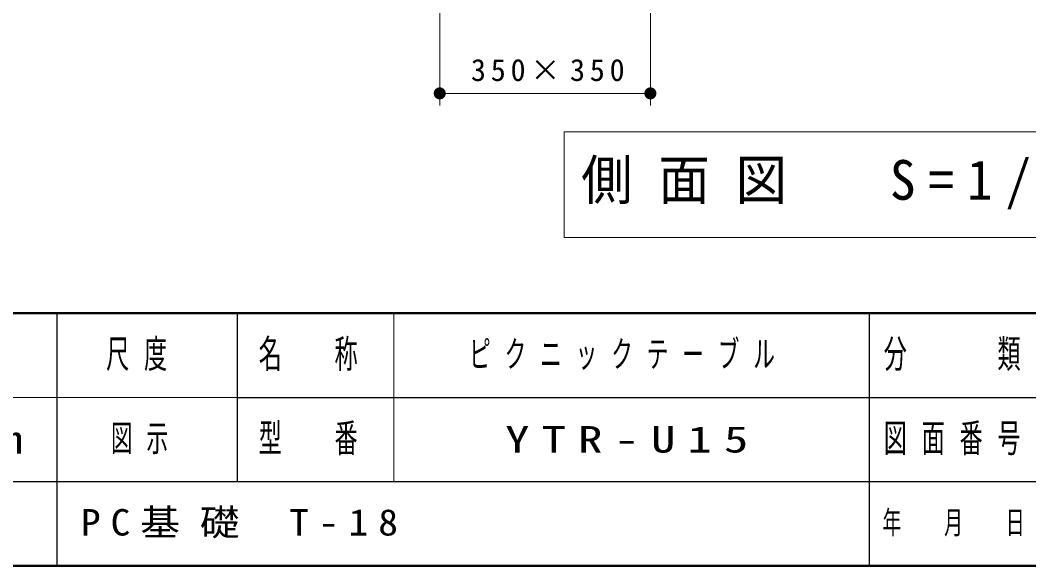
# Model space of a CAD drawing. Units: millimetres on the paper, scale 1:20. Extents: x -365 to 0, y -5 to 257.
# Drawn here: x -200.5 to -116.7, y 0 to 45.4 of the extents above; entities that cross this region are included whole.
import ezdxf

# ---------------------------------------------------------------- set-up
doc = ezdxf.new("R2010")
doc.units = ezdxf.units.MM
doc.layers.add('1_20', color=7, linetype='Continuous', lineweight=25)
doc.layers.add('LY_3', color=7, linetype='Continuous', lineweight=13)
doc.layers.add('LY_4', color=7, linetype='Continuous')
doc.styles.add('ＭＳ ゴシック', font='')
doc.styles.get('ＭＳ ゴシック').set_extended_font_data('MS Gothic')

# ---------------------------------------------------------------- blocks, each defined once
blk = doc.blocks.new('filled_dot')
at = {"color": 0, "linetype": 'Continuous', "lineweight": -2, "const_width": 1.25}
blk.add_lwpolyline([(-0.625, 0, 1), (0.625, 0, 1)], format="xyb", close=True, dxfattribs=at)

msp = doc.modelspace()

# ---------------------------------------------------------------- linework, layer by layer
at = {"layer": '1_20', "lineweight": 13}
for p, q in [((-165.684, 55.278), (-165.684, 38.278)), ((-148.184, 55.278), (-148.184, 38.278)), ((-148.184, 39.278), (-165.684, 39.278)), ((-155.334, 36.086), (-155.334, 27.286)), ((-107.534, 36.086), (-155.334, 36.086)), ((-155.334, 27.286), (-107.534, 27.286))]:
    msp.add_line(p, q, dxfattribs=at)
at = {"layer": 'LY_3', "lineweight": 50}
for p, q in [((-365, 21), (0, 21)), ((-365, 0), (0, 0))]:
    msp.add_line(p, q, dxfattribs=at)
at = {"layer": 'LY_3', "color": 211, "lineweight": 25}
for p, q in [((-197.5, 21), (-197.5, 7)), ((-182.5, 21), (-182.5, 7)), ((-130, 21), (-130, 0)), ((-182.5, 14), (-70, 14)), ((-237.5, 7), (0, 7))]:
    msp.add_line(p, q, dxfattribs=at)
at = {"layer": 'LY_3'}
for p, q in [((-169.5, 21), (-169.5, 7)), ((-237.5, 14), (-182.5, 14))]:
    msp.add_line(p, q, dxfattribs=at)
at = {"layer": 'LY_3', "lineweight": 25}
msp.add_line((-197.5, 7), (-197.5, 0), dxfattribs=at)

# ---------------------------------------------------------------- block references
at = {"layer": '1_20', "lineweight": 13, "xscale": 0.4, "yscale": 0.4}
msp.add_blockref('filled_dot', (-165.684, 39.278), dxfattribs=at)
at = {"layer": '1_20', "lineweight": 13, "xscale": 0.4, "yscale": 0.4, "rotation": 180}
msp.add_blockref('filled_dot', (-148.184, 39.278), dxfattribs=at)

# ---------------------------------------------------------------- texts
at = {"layer": '1_20', "style": 'ＭＳ ゴシック'}
for s, insert, char_height, attachment_point in [('\\T1.32;350×350', (-156.509, 40.278), 1.833, 8), ('\\T1.5;\\W0.95;側面図\u3000S=1/20', (-153.934, 31.686), 3.299, 4)]:
    msp.add_mtext(s, dxfattribs=dict(at, insert=insert, char_height=char_height, attachment_point=attachment_point))
at = {"layer": 'LY_3', "color": 4, "attachment_point": 5, "style": 'ＭＳ ゴシック'}
for s, insert, char_height in [('\\T1.64;\\W0.6;尺度', (-190.25, 17.5), 2.346), ('\\T1.64;\\W0.6;名\u3000称', (-176, 17.5), 2.346), ('\\T1.64;\\W0.6;分\u3000\u3000類', (-122.5, 17.5), 2.346), ('\\T1.64;\\W0.6;型\u3000番', (-176, 10.5), 2.346), ('\\T1.64;\\W0.6;図面番号', (-122.5, 10.5), 2.346), ('\\T1.5;\\W1.35;mm', (-202.5, 10.5), 2.346), ('\\T1.64;\\W0.6;年\u3000月\u3000日', (-122.5, 3.5), 1.906)]:
    msp.add_mtext(s, dxfattribs=dict(at, insert=insert, char_height=char_height))
at = {"layer": 'LY_4', "char_height": 2.199, "attachment_point": 4, "style": 'ＭＳ ゴシック'}
for s, insert in [('\\T1.64;\\W0.6;ピクニックテーブル', (-163.25, 17.5)), ('\\T1.64;\\W0.6;図示', (-193, 10.5)), ('\\T1.5;\\W1.35;YTR-U15', (-160.25, 10.5)), ('\\T1.5;\\W1.1;PC基礎\\~T-18', (-195.5, 3.5))]:
    msp.add_mtext(s, dxfattribs=dict(at, insert=insert))

doc.saveas('drawing.dxf')
